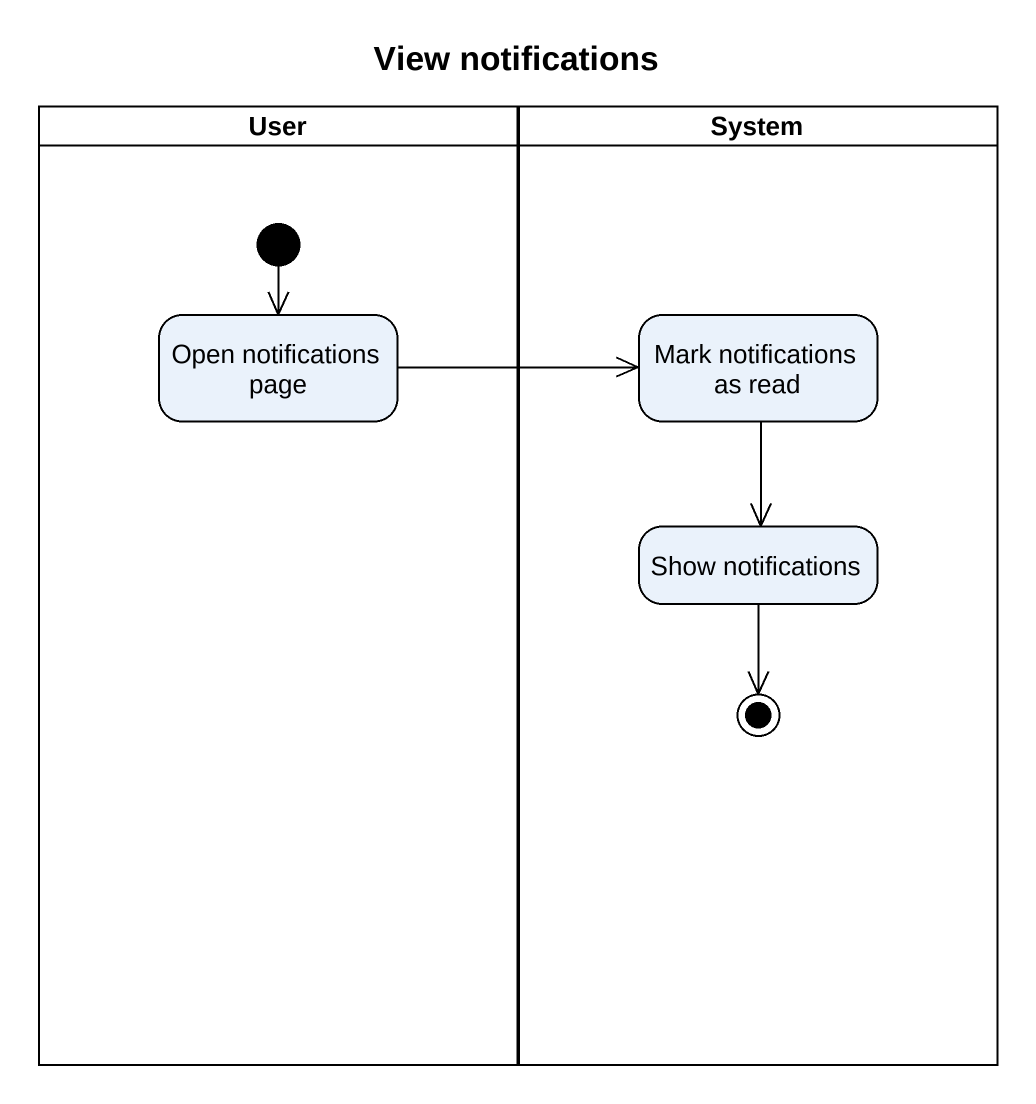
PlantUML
@startuml
title View notifications
hide empty description
state User <<partition>> {
  state "Open notifications page" as Open_notifications_page
  [*] --> Open_notifications_page
}
state System <<partition>> {
  state "Mark notifications as read" as Mark_notifications_as_read
  state "Show notifications" as Show_notifications
  Show_notifications --> [*]
}
Open_notifications_page -right-> Mark_notifications_as_read
Mark_notifications_as_read --> Show_notifications
@enduml
